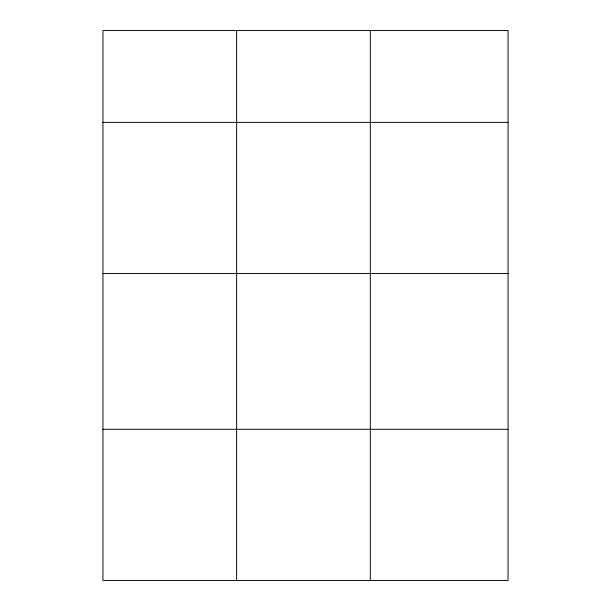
<?xml version="1.0" encoding="UTF-8"?>
<svg xmlns="http://www.w3.org/2000/svg" width="611" height="611" viewBox="0 0 611 611"><rect width="100%" height="100%" fill="white"/><g stroke="black" fill="none" stroke-linecap="round" stroke-linejoin="round"><path stroke-width="0.92" d="M508.054 273.545L508.054 30.55L102.946 30.55L102.946 580.45L508.054 580.45L508.054 273.545L102.946 273.545M102.946 122.376L508.054 122.376M102.946 429.289L508.054 429.289M370.319 30.55L370.319 580.45M236.633 30.55L236.633 580.45"/></g></svg>
